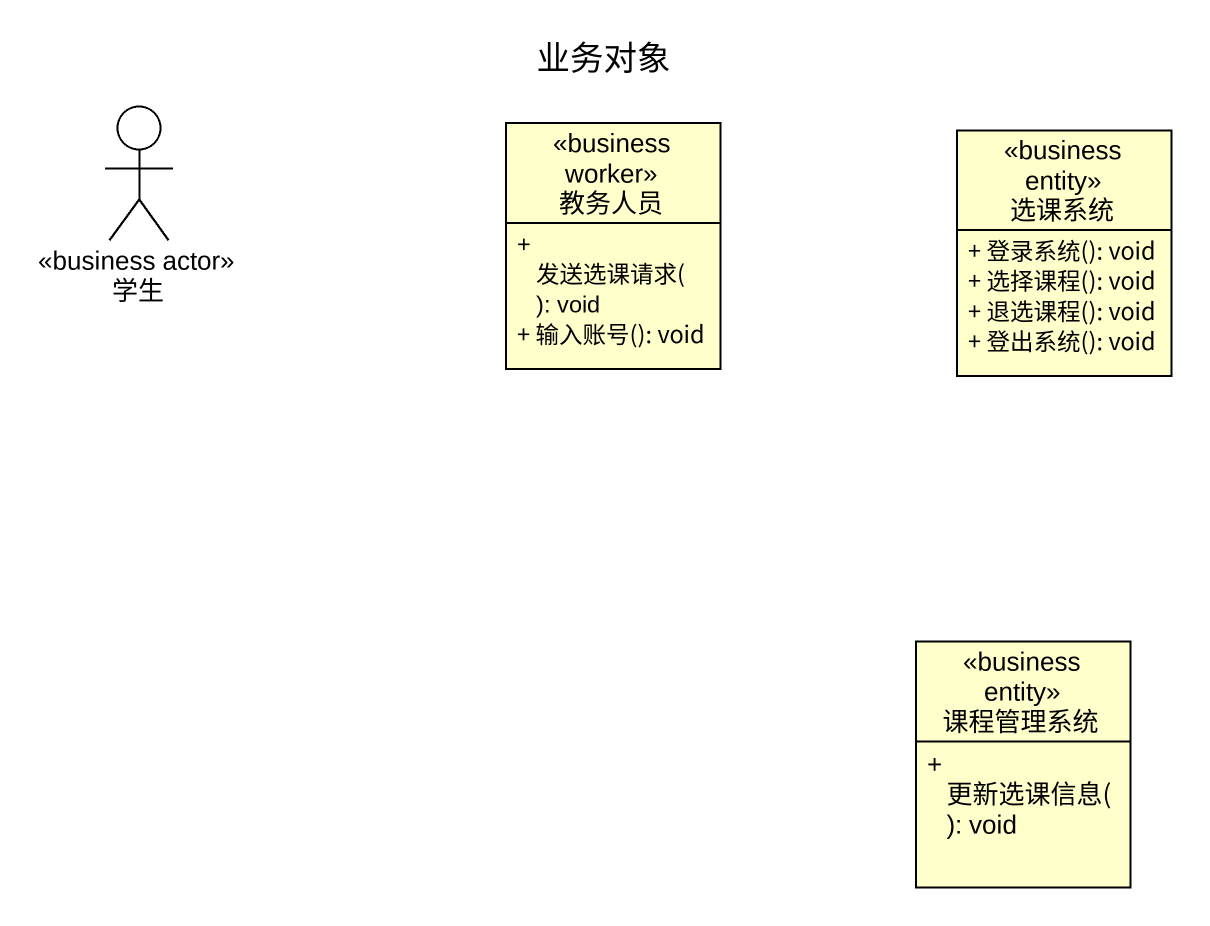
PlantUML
@startuml
title 业务对象
allowmixing
hide circle
hide empty members
skinparam classAttributeIconSize 0
actor 学生 <<business actor>>
class 教务人员 <<business worker>> {
  + 发送选课请求(): void
  + 输入账号(): void
}
class 选课系统 <<business entity>> {
  + 登录系统(): void
  + 选择课程(): void
  + 退选课程(): void
  + 登出系统(): void
}
class 课程管理系统 <<business entity>> {
  + 更新选课信息(): void
}
@enduml
